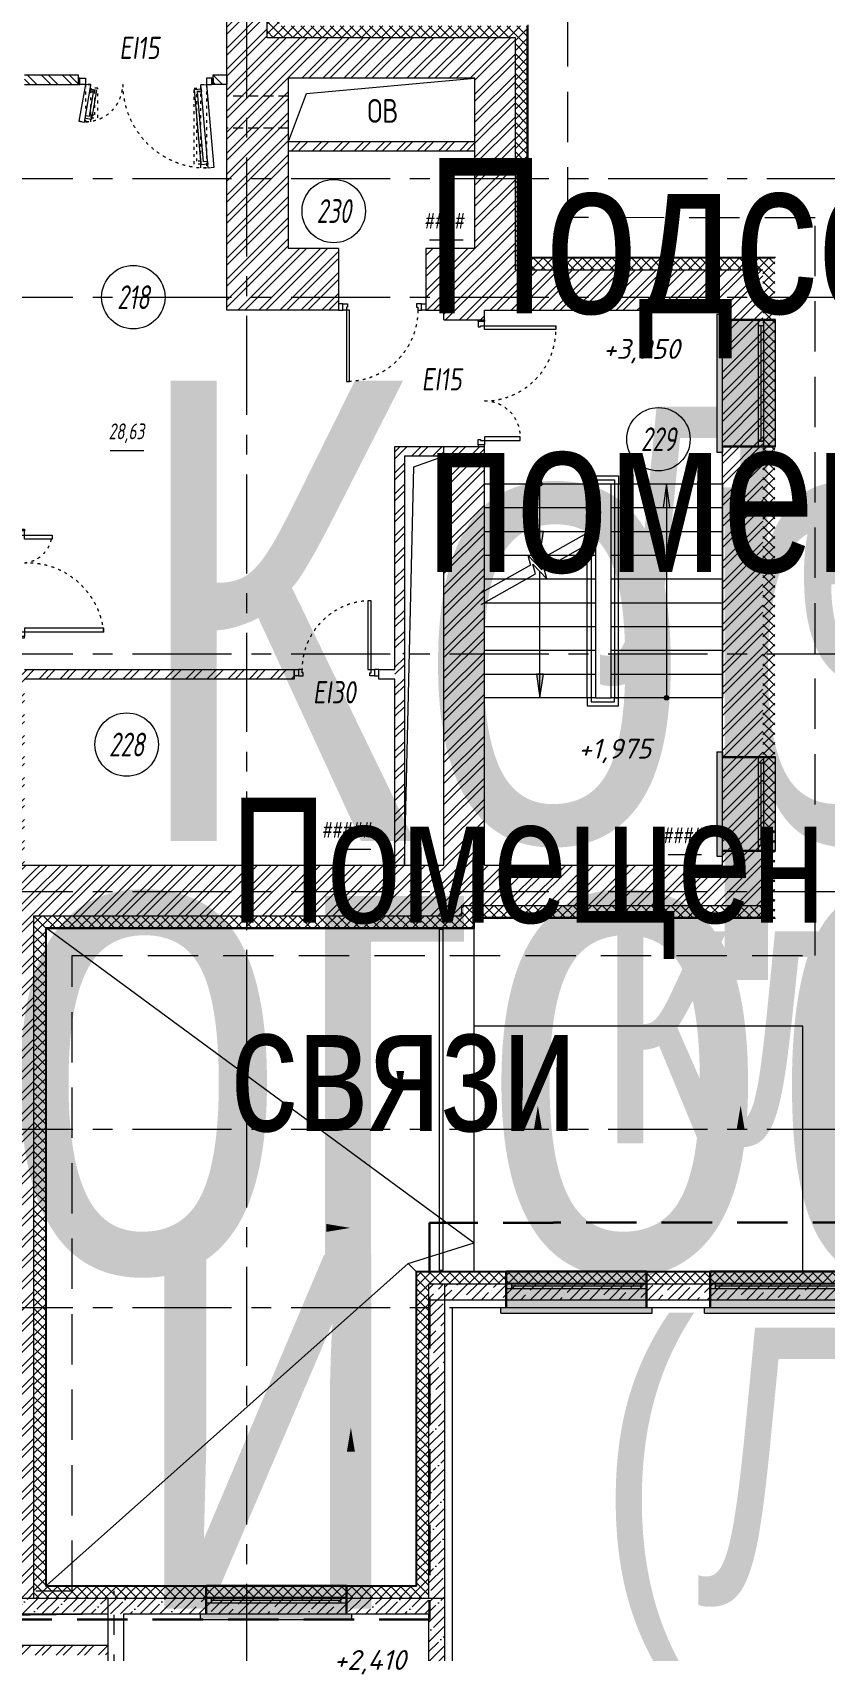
# Model space of a CAD drawing. Header units: millimetres. Extents: x 0 to 9483559, y -180456 to 305735.
# Drawn here: x 528715 to 538705, y -80745 to -60324 of the extents above; entities that cross this region are included whole.
import ezdxf
from ezdxf import colors
from ezdxf.entities.mleader import LeaderData, LeaderLine
from ezdxf.enums import TextEntityAlignment as Align
from ezdxf.math import Vec2, Vec3

# ---------------------------------------------------------------- set-up
doc = ezdxf.new("R2018")
doc.units = ezdxf.units.MM
for name, pattern in [('ACAD_ISO03W100', [30, 12, -18]), ('ADSK_Штриховая_ш2 п1', [3, 2, -1]), ('CENTER', [2, 1.25, -0.25, 0.25, -0.25]), ('DASHED', [19.05, 12.7, -6.35])]:
    doc.linetypes.add(name, pattern=pattern)
for name, color, linetype, lineweight, true_color in [('АР_Граница ПБ', 7, 'Continuous', 53, 0xf60404), ('АР_лестницы', 7, 'Continuous', 15, 0xff24ff), ('АР_ПБ_Двери', 7, 'Continuous', 15, 0xdb0000)]:
    doc.layers.add(name, color=color, linetype=linetype, lineweight=lineweight, true_color=true_color)
for name, color, linetype, lineweight in [('АР_Двери', 7, 'Continuous', 0), ('АР_Лестницы ограждение', 92, 'Continuous', 25), ('АР_Маркер экспликации', 239, 'Continuous', 13), ('АР_Навесной фасад', 250, 'Continuous', 5), ('АР_Номер помещения', 250, 'Continuous', 9), ('АР_Окна БЛОК', 250, 'Continuous', 13), ('АР_Оси', 7, 'Continuous', 25), ('АР_Отверстия', 250, 'Continuous', 15), ('АР_Отметки', 7, 'Continuous', 5), ('АР_Перегородки витражные', 152, 'Continuous', 13), ('АР_Перегородки_кирпич_Штрих', 244, 'Continuous', 5), ('АР_Сущ Несущая стена', 250, 'Continuous', 50), ('АР_тонкая линия', 250, 'Continuous', 0), ('АР_Утеплитель', 250, 'Continuous', 13), ('АР_Штриховка кирпич', 250, 'Continuous', 9), ('АР_Штриховка монолит', 29, 'Continuous', 9), ('Контунр козырька', 250, 'ADSK_Штриховая_ш2 п1', 30), ('Функциональное зонирование', 250, 'Continuous', 18)]:
    doc.layers.add(name, color=color, linetype=linetype, lineweight=lineweight)
doc.layers.add('АР_Названия помещений', color=124, linetype='Continuous', lineweight=5, plot=False)
doc.layers.add('АР_Помещения_площадь', color=19, linetype='Continuous', lineweight=9, plot=False)
doc.layers.add('АР_Перегородки кирпич', color=34, linetype='Continuous')
doc.styles.add('ICOCPEUR', font='isocpeur.ttf')
doc.styles.add('ISOCPEUR', font='', dxfattribs={"height": 250})
doc.styles.get("Standard").update_dxf_attribs({"font": 'GOST.TTF'})
doc.styles.add('Архитект', font='isocpeur.ttf', dxfattribs={"width": 0.8, "oblique": 8})
doc.styles.get('ISOCPEUR').set_extended_font_data('ISOCPEUR', italic=True)
pattern_1 = [(45, (-434831.61, 2055.67), (-132.58252, 132.58252), []), (45, (-434743.22, 2055.67), (-132.58252, 132.58252), [])]

# ---------------------------------------------------------------- blocks, each defined once
blk = doc.blocks.new('*U240')
h = blk.add_hatch(color=256)
h.dxf.hatch_style = 1
edge = h.paths.add_edge_path()
edge.add_arc((0, 0), 27.6, 359.64, 719.64)
h = blk.add_hatch(color=256)
h.dxf.hatch_style = 1
h.paths.add_polyline_path([(2400, -44), (2400, 44), (2700, 0)])
blk.add_line((2700, 0), (0, 0))
blk.add_lwpolyline([(2400, 44), (2400, -44), (2700, 0), (2400, 44)])
blk.add_circle((0, 0), 27.6)
blk = doc.blocks.new('*U239')
h = blk.add_hatch(color=256)
h.dxf.hatch_style = 1
edge = h.paths.add_edge_path()
edge.add_arc((0, 0), 27.6, 359.64, 719.64)
h = blk.add_hatch(color=256)
h.dxf.hatch_style = 1
h.paths.add_polyline_path([(600, -44), (600, 44), (900, 0)])
blk.add_line((900, 0), (0, 0))
blk.add_lwpolyline([(600, 44), (600, -44), (900, 0), (600, 44)])
blk.add_circle((0, 0), 27.6)
blk = doc.blocks.new('дверь 1600')
for points in [[(983669, -50615), (984119, -50615), (984119, -50566), (983669, -50566)], [(984119, -52016), (983219, -52016), (983219, -52016), (983219, -51966), (984119, -51966)]]:
    blk.add_lwpolyline(points, close=True)
for points in [[(984199, -50491), (984119, -50491), (984119, -50511), (984199, -50511), (984199, -50491)], [(984119, -50511), (984199, -50511), (984199, -50581), (984169, -50581), (984169, -50566), (984119, -50566), (984119, -50511)], [(984119, -52071), (984199, -52071), (984199, -52001), (984169, -52001), (984169, -52016), (984119, -52016), (984119, -52071)], [(984199, -52091), (984119, -52091), (984119, -52071), (984199, -52071), (984199, -52091)]]:
    blk.add_lwpolyline(points)
at = {"linetype": 'ACAD_ISO03W100', "ltscale": 3}
for centre, radius, start, end in [((984121, -50611), 455, 174.2504, 269.7078), ((984120, -51968), 902, 90.0605, 183.0273)]:
    blk.add_arc(centre, radius, start, end, dxfattribs=at)
blk = doc.blocks.new('*U229')
for points in [[(-55, -80), (-55, 0), (-115, 0), (-115, -40), (-100, -40), (-100, -80), (-55, -80)], [(0, 0), (0, -80), (-55, -80), (-55, 0), (0, 0)], [(-1100, 0), (-1100, -80), (-1045, -80), (-1045, 0), (-1100, 0)], [(-1045, -80), (-1045, 0), (-985, 0), (-985, -40), (-1000, -40), (-1000, -80), (-1045, -80)]]:
    blk.add_lwpolyline(points)
blk.add_lwpolyline([(-100, -80), (-100, -980), (-140, -980), (-140, -80)], close=True)
at = {"linetype": 'ACAD_ISO03W100', "ltscale": 3}
blk.add_arc((-100, -80), 900, 180, 270, dxfattribs=at)
blk = doc.blocks.new('1370')
at = {"layer": 'АР_Двери'}
for points in [[(1076826, -46356), (1076826, -46436), (1076846, -46436), (1076846, -46356), (1076826, -46356)], [(1076846, -46436), (1076846, -46356), (1076916, -46356), (1076916, -46386), (1076901, -46386), (1076901, -46436), (1076846, -46436)], [(1078177, -46436), (1078177, -46356), (1078107, -46356), (1078107, -46386), (1078122, -46386), (1078122, -46436), (1078177, -46436)], [(1078197, -46356), (1078197, -46436), (1078177, -46436), (1078177, -46356), (1078197, -46356)]]:
    blk.add_lwpolyline(points, dxfattribs=at)
for points in [[(1076901, -46436), (1076901, -47436), (1076950, -47436), (1076950, -46436)], [(1078072, -46786), (1078072, -46436), (1078122, -46436), (1078122, -46786)]]:
    blk.add_lwpolyline(points, close=True, dxfattribs=at)
at = {"layer": 'АР_Двери', "linetype": 'ACAD_ISO03W100', "ltscale": 3}
for centre, radius, start, end in [((1076805, -46474), 967, 275.6729, 2.214), ((1078162, -46396), 392, 185.9075, 264.0925)]:
    blk.add_arc(centre, radius, start, end, dxfattribs=at)
blk = doc.blocks.new('*U231')
for points in [[(0, 0), (0, -80), (55, -80), (55, 0), (0, 0)], [(55, -80), (55, 0), (115, 0), (115, -40), (100, -40), (100, -80), (55, -80)], [(1015, -80), (1015, 0), (955, 0), (955, -40), (970, -40), (970, -80), (1015, -80)], [(1070, 0), (1070, -80), (1015, -80), (1015, 0), (1070, 0)]]:
    blk.add_lwpolyline(points)
blk.add_lwpolyline([(100, -80), (100, -950), (140, -950), (140, -80)], close=True)
at = {"linetype": 'ACAD_ISO03W100', "ltscale": 3}
blk.add_arc((100, -80), 870, 270, 0, dxfattribs=at)
blk = doc.blocks.new('*U225')
at = {"true_color": 0xffffff}
h = blk.add_hatch(color=7, dxfattribs=at)
h.dxf.hatch_style = 1
h.paths.add_polyline_path([(-1840, -310), (70, -310), (70, -240), (0, -240), (0, 220), (-1770, 220), (-1770, -240), (-1840, -240)])
at = {"lineweight": 30}
for p, q in [((-1770, -240), (-1770, 220)), ((0, -240), (0, 220))]:
    blk.add_line(p, q, dxfattribs=at)
for p, q in [((0, 220), (-1770, 220)), ((-1770, 70), (0, 70)), ((-1770, 0), (0, 0)), ((-1700, 0), (-1700, 70)), ((-1700, 35), (-70, 35)), ((-70, 0), (-70, 70)), ((-1840, -310), (-1840, -240)), ((-1840, -240), (-1770, -240)), ((-1840, -310), (70, -310)), ((0, -240), (70, -240)), ((70, -310), (70, -240))]:
    blk.add_line(p, q)
blk = doc.blocks.new('*U226')
at = {"true_color": 0xffffff}
h = blk.add_hatch(color=7, dxfattribs=at)
h.dxf.hatch_style = 1
h.paths.add_polyline_path([(-1840, -210), (70, -210), (70, -140), (0, -140), (0, 220), (-1770, 220), (-1770, -140), (-1840, -140)])
at = {"lineweight": 30}
for p, q in [((-1770, -140), (-1770, 220)), ((0, -140), (0, 220))]:
    blk.add_line(p, q, dxfattribs=at)
for p, q in [((0, 220), (-1770, 220)), ((-1770, 70), (0, 70)), ((-1770, 0), (0, 0)), ((-1700, 0), (-1700, 70)), ((-1700, 35), (-70, 35)), ((-70, 0), (-70, 70)), ((-1840, -210), (-1840, -140)), ((-1840, -140), (-1770, -140)), ((0, -140), (70, -140)), ((70, -210), (70, -140)), ((-1840, -210), (70, -210))]:
    blk.add_line(p, q)
blk = doc.blocks.new('*U227')
at = {"true_color": 0xffffff}
h = blk.add_hatch(color=7, dxfattribs=at)
h.dxf.hatch_style = 1
h.paths.add_polyline_path([(-1250, -520), (70, -520), (70, -450), (0, -450), (0, 220), (-1180, 220), (-1180, -450), (-1250, -450)])
at = {"lineweight": 30}
for p, q in [((-1180, -450), (-1180, 220)), ((0, -450), (0, 220))]:
    blk.add_line(p, q, dxfattribs=at)
for p, q in [((0, 220), (-1180, 220)), ((-1180, 70), (0, 70)), ((-1180, 0), (0, 0)), ((-1110, 0), (-1110, 70)), ((-1110, 35), (-70, 35)), ((-70, 0), (-70, 70)), ((-1250, -520), (-1250, -450)), ((-1250, -450), (-1180, -450)), ((-1250, -520), (70, -520)), ((0, -450), (70, -450)), ((70, -520), (70, -450))]:
    blk.add_line(p, q)
blk = doc.blocks.new('*U228')
at = {"true_color": 0xffffff}
h = blk.add_hatch(color=7, dxfattribs=at)
h.dxf.hatch_style = 1
h.paths.add_polyline_path([(-1670, -520), (70, -520), (70, -450), (0, -450), (0, 220), (-1600, 220), (-1600, -450), (-1670, -450)])
at = {"lineweight": 30}
for p, q in [((-1600, -450), (-1600, 220)), ((0, -450), (0, 220))]:
    blk.add_line(p, q, dxfattribs=at)
for p, q in [((0, 220), (-1600, 220)), ((-1600, 70), (0, 70)), ((-1600, 0), (0, 0)), ((-1530, 0), (-1530, 70)), ((-1530, 35), (-70, 35)), ((-70, 0), (-70, 70)), ((-1670, -520), (-1670, -450)), ((-1670, -450), (-1600, -450)), ((-1670, -520), (70, -520)), ((0, -450), (70, -450)), ((70, -520), (70, -450))]:
    blk.add_line(p, q)
blk = doc.blocks.new('_DotSmall')
at = {"color": 0, "linetype": 'ByBlock', "const_width": 0.5}
blk.add_lwpolyline([(-0.0625, 0, 1), (0.0625, 0, 1)], format="xyb", close=True, dxfattribs=at)
blk = doc.blocks.new('*U221')
at = {"color": 7, "style": 'ISOCPEUR', "width": 0.7, "flags": 1}
blk.add_attdef('КАТЕГОРИЯ', (-499, -2092), '', height=250, dxfattribs=at)
at = {"layer": 'АР_Номер помещения', "color": 7, "style": 'ISOCPEUR', "width": 0.7}
blk.add_attdef('НОМЕР_ПОМЕЩЕНИЯ', text='', height=300, dxfattribs=at).set_placement((-11526, 10720), align=Align.MIDDLE_CENTER)
at = {"layer": 'АР_Помещения_площадь', "color": 7, "style": 'ISOCPEUR', "width": 0.7}
blk.add_attdef('ПЛОЩАДЬ_ПОМЕЩЕНИЯ', text='', height=200, dxfattribs=at).set_placement((-6958, 1083), align=Align.MIDDLE_RIGHT)
at = {"layer": 'АР_Помещения_площадь', "color": 7, "lineweight": 30, "width": 0.7, "flags": 104}
blk.add_attdef('ИМЯ_ПОМЕЩЕНИЯ', text='', height=100, dxfattribs=at).set_placement((158, 1217), align=Align.MIDDLE_CENTER)
blk = doc.blocks.new('*U235')
at = {"layer": 'АР_Номер помещения', "color": 7}
blk.add_circle((-15635, 5678), 400, dxfattribs=at)
at = {"layer": 'АР_Помещения_площадь', "color": 7}
blk.add_line((-15090, 433), (-15512, 433), dxfattribs=at)
at = {"color": 7, "style": 'ISOCPEUR', "width": 0.7, "flags": 1}
blk.add_attdef('КАТЕГОРИЯ', (-499, -2092), '', height=250, dxfattribs=at)
at = {"layer": 'АР_Номер помещения', "color": 7, "style": 'ISOCPEUR', "width": 0.7}
blk.add_attdef('НОМЕР_ПОМЕЩЕНИЯ', text='', height=300, dxfattribs=at).set_placement((-15635, 5678), align=Align.MIDDLE_CENTER)
at = {"layer": 'АР_Помещения_площадь', "color": 7, "lineweight": 30, "width": 0.7, "flags": 104}
blk.add_attdef('ИМЯ_ПОМЕЩЕНИЯ', text='', height=100, dxfattribs=at).set_placement((158, 1217), align=Align.MIDDLE_CENTER)
at = {"layer": 'АР_Помещения_площадь', "color": 7, "style": 'ISOCPEUR', "width": 0.7}
blk.add_attdef('ПЛОЩАДЬ_ПОМЕЩЕНИЯ', text='', height=200, dxfattribs=at).set_placement((-15085, 679), align=Align.MIDDLE_RIGHT)
blk = doc.blocks.new('*U232')
at = {"layer": 'АР_Номер помещения', "color": 7}
blk.add_circle((-16725, 1825), 400, dxfattribs=at)
at = {"layer": 'АР_Помещения_площадь', "color": 7}
blk.add_line((-13647, 502), (-14069, 502), dxfattribs=at)
at = {"color": 7, "style": 'ISOCPEUR', "width": 0.7, "flags": 1}
blk.add_attdef('КАТЕГОРИЯ', (-499, -2092), '', height=250, dxfattribs=at)
at = {"layer": 'АР_Номер помещения', "color": 7, "style": 'ISOCPEUR', "width": 0.7}
blk.add_attdef('НОМЕР_ПОМЕЩЕНИЯ', text='', height=300, dxfattribs=at).set_placement((-16725, 1825), align=Align.MIDDLE_CENTER)
at = {"layer": 'АР_Помещения_площадь', "color": 7, "lineweight": 30, "width": 0.7, "flags": 104}
blk.add_attdef('ИМЯ_ПОМЕЩЕНИЯ', text='', height=100, dxfattribs=at).set_placement((158, 1217), align=Align.MIDDLE_CENTER)
at = {"layer": 'АР_Помещения_площадь', "color": 7, "style": 'ISOCPEUR', "width": 0.7}
blk.add_attdef('ПЛОЩАДЬ_ПОМЕЩЕНИЯ', text='', height=200, dxfattribs=at).set_placement((-13642, 749), align=Align.MIDDLE_RIGHT)
blk = doc.blocks.new('*U234')
at = {"layer": 'АР_Номер помещения', "color": 7}
blk.add_circle((-21934, 1991), 400, dxfattribs=at)
at = {"layer": 'АР_Помещения_площадь', "color": 7}
blk.add_line((-20303, 1622), (-20725, 1622), dxfattribs=at)
at = {"color": 7, "style": 'ISOCPEUR', "width": 0.7, "flags": 1}
blk.add_attdef('КАТЕГОРИЯ', (-499, -2092), '', height=250, dxfattribs=at)
at = {"layer": 'АР_Номер помещения', "color": 7, "style": 'ISOCPEUR', "width": 0.7}
blk.add_attdef('НОМЕР_ПОМЕЩЕНИЯ', text='', height=300, dxfattribs=at).set_placement((-21934, 1991), align=Align.MIDDLE_CENTER)
at = {"layer": 'АР_Помещения_площадь', "color": 7, "style": 'ISOCPEUR', "width": 0.7}
blk.add_attdef('ПЛОЩАДЬ_ПОМЕЩЕНИЯ', text='', height=200, dxfattribs=at).set_placement((-20298, 1868), align=Align.MIDDLE_RIGHT)
at = {"layer": 'АР_Помещения_площадь', "color": 7, "lineweight": 30, "width": 0.7, "flags": 104}
blk.add_attdef('ИМЯ_ПОМЕЩЕНИЯ', text='', height=100, dxfattribs=at).set_placement((158, 1217), align=Align.MIDDLE_CENTER)
blk = doc.blocks.new('1700-3')
for points in [[(-476, 1526), (-12, 1444), (0, 1513), (-464, 1595)], [(0, -13), (-1051, -105), (-1057, -35), (-6, 57)]]:
    blk.add_lwpolyline(points, close=True)
at = {"linetype": 'ACAD_ISO03W100', "ltscale": 3}
for points in [[(-471, 1443), (0, 1443), (0, 1513), (-471, 1513)], [(0, -13), (-1055, -13), (-1055, 57), (0, 57)]]:
    blk.add_lwpolyline(points, close=True, dxfattribs=at)
for points in [[(-392, 1511), (-427, 1517), (-441, 1434), (-76, 1369), (-61, 1453), (-96, 1459)], [(-392, 1511), (-401, 1462), (-104, 1410), (-96, 1459)], [(80, 1600), (0, 1600), (0, 1583), (80, 1583), (80, 1600)], [(0, 1583), (80, 1583), (80, 1513), (50, 1513), (50, 1513), (0, 1513), (0, 1583)], [(-972, -28), (-1007, -31), (-1014, 54), (-63, 137), (-56, 52), (-91, 49)], [(-972, -28), (-976, 22), (-95, 99), (-91, 49)], [(0, -83), (80, -83), (80, -13), (50, -13), (50, -13), (0, -13), (0, -83)], [(80, -100), (0, -100), (0, -83), (80, -83), (80, -100)]]:
    blk.add_lwpolyline(points)
for points in [[(-386, 1443), (-421, 1443), (-421, 1358), (-50, 1358), (-50, 1443), (-85, 1443)], [(-386, 1443), (-386, 1393), (-85, 1393), (-85, 1443)], [(-970, 57), (-1005, 57), (-1005, 142), (-50, 142), (-50, 57), (-85, 57)], [(-970, 57), (-970, 107), (-85, 107), (-85, 57)]]:
    blk.add_lwpolyline(points, dxfattribs=at)
for centre, radius, start, end in [((0, 1513), 471, 170, 270), ((0, -13), 1055, 90, 181.2023)]:
    blk.add_arc(centre, radius, start, end, dxfattribs=at)
blk = doc.blocks.new('*U233')
at = {"layer": 'АР_Номер помещения', "color": 7}
blk.add_circle((172, -2136), 400, dxfattribs=at)
at = {"layer": 'АР_Помещения_площадь', "color": 7}
blk.add_line((304, -4075), (-118, -4075), dxfattribs=at)
at = {"color": 7, "style": 'ISOCPEUR', "width": 0.7, "flags": 1}
blk.add_attdef('КАТЕГОРИЯ', (-499, -2092), '', height=250, dxfattribs=at)
at = {"layer": 'АР_Номер помещения', "color": 7, "style": 'ISOCPEUR', "width": 0.7}
blk.add_attdef('НОМЕР_ПОМЕЩЕНИЯ', text='', height=300, dxfattribs=at).set_placement((172, -2136), align=Align.MIDDLE_CENTER)
at = {"layer": 'АР_Помещения_площадь', "color": 7, "lineweight": 30, "width": 0.7, "flags": 104}
blk.add_attdef('ИМЯ_ПОМЕЩЕНИЯ', text='', height=100, dxfattribs=at).set_placement((158, 1217), align=Align.MIDDLE_CENTER)
at = {"layer": 'АР_Помещения_площадь', "color": 7, "style": 'ISOCPEUR', "width": 0.7}
blk.add_attdef('ПЛОЩАДЬ_ПОМЕЩЕНИЯ', text='', height=200, dxfattribs=at).set_placement((309, -3829), align=Align.MIDDLE_RIGHT)
blk = doc.blocks.new('*U237')
at = {"layer": 'АР_Граница ПБ', "color": 18, "linetype": 'DASHED', "lineweight": 30, "ltscale": 50, "true_color": 0x000000}
blk.add_lwpolyline([(46579, -32636), (46579, -14766), (36079, -14766), (36079, -10801), (1694, -10801), (1694, -10805), (133, -10805), (133, -15811), (-9657, -15811), (-9657, -16538), (-10656, -16538), (-10656, -32636)], dxfattribs=at)
blk = doc.blocks.new('АР')
at = {"layer": 'АР_лестницы', "lineweight": 9}
h = blk.add_hatch(color=256, dxfattribs=at)
h.dxf.hatch_style = 1
h.paths.add_polyline_path([(535071.1, -68421.4), (535159.6, -68421.4), (535115.3, -68721.4)])
at = {"layer": 'АР_Перегородки_кирпич_Штрих', "lineweight": 9, "ltscale": 100}
h = blk.add_hatch(dxfattribs=at)
h.set_pattern_fill('ANSI32', color=256, scale=500, angle=90)
h.set_pattern_definition([(135, (471313.67, -1012301.12), (-132.58252, -132.58252), []), (135, (471313.67, -1012212.73), (-132.58252, -132.58252), [])])
h.paths.add_polyline_path([(528615, -60860.6), (528615, -60980.6), (529296.5, -60980.6), (529296.5, -60860.6)])
h = blk.add_hatch(dxfattribs=at)
h.set_pattern_fill('ANSI32', color=256, scale=500, angle=90)
h.set_pattern_definition([(135, (473165.66, -1012341.78), (-132.58252, -132.58252), []), (135, (473165.66, -1012253.4), (-132.58252, -132.58252), [])])
h.paths.add_polyline_path([(530996.5, -60860.6), (530996.5, -60980.6), (531164.9, -60980.6), (531164.9, -60860.5), (531097.6, -60860.6), (531097.6, -60860.7)])
h = blk.add_hatch(dxfattribs=at)
h.set_pattern_fill('ANSI32', color=256, scale=500)
h.set_pattern_definition([(45, (728648.9, -162667.12), (-132.58252, 132.58252), []), (45, (728737.3, -162667.12), (-132.58252, 132.58252), [])])
h.paths.add_polyline_path([(534294.9, -61823), (534294.9, -61703), (533331.7, -61703), (533334.7, -61706.8), (533214.7, -61706.8), (533211.7, -61703), (531944.9, -61703), (531944.9, -61823)])
at = {"layer": 'АР_Перегородки_кирпич_Штрих', "lineweight": 9, "ltscale": 100, "transparency": 33554687}
h = blk.add_hatch(dxfattribs=at)
h.set_pattern_fill('ANSI32', color=256, scale=500)
h.set_pattern_definition([(45, (-555371.32, -28913.23), (-132.58252, 132.58252), []), (45, (-555282.93, -28913.23), (-132.58252, 132.58252), [])])
h.paths.add_polyline_path([(533905, -65551.4), (533285.5, -65551.4), (533285.5, -68166.4), (533405.5, -68166.4), (533405.5, -65671.4), (533905, -65671.4)])
h = blk.add_hatch(dxfattribs=at)
h.set_pattern_fill('ANSI32', color=256, scale=500)
h.set_pattern_definition([(45, (593710.75, -162767.12), (-132.58252, 132.58252), []), (45, (593799.14, -162767.12), (-132.58252, 132.58252), [])])
h.paths.add_polyline_path([(533405.5, -68166.4), (533285.5, -68166.4), (533285.5, -69644.6), (533285.5, -69764.6), (533285.5, -70831.4), (533405.5, -70831.4)])
h = blk.add_hatch(dxfattribs=at)
h.set_pattern_fill('ANSI32', color=256, scale=500)
h.set_pattern_definition([(45, (-560361.36, -33873.23), (-132.58252, 132.58252), []), (45, (-560272.97, -33873.23), (-132.58252, 132.58252), [])])
h.paths.add_polyline_path([(528615, -68486.4), (532015.4, -68486.3), (532015.4, -68366.3), (528495, -68366.4), (528495, -69790.8), (527890.1, -69790.8), (527890.1, -70951.4), (528094.9, -70951.4), (528094.9, -70831.4), (528010.1, -70831.4), (528010.1, -69910.8), (528495, -69910.8), (528495, -70831.4), (528615, -70831.4)])
at = {"layer": 'АР_Перегородки_кирпич_Штрих', "lineweight": 9, "ltscale": 100}
h = blk.add_hatch(dxfattribs=at)
h.set_pattern_fill('ANSI32', color=256, scale=500)
h.set_pattern_definition([(45, (-438844.37, -7623.42), (-132.58252, 132.58252), []), (45, (-438755.98, -7623.42), (-132.58252, 132.58252), [])])
h.paths.add_polyline_path([(529670.4, -80681.1), (523295, -80681.1), (523295, -80801.1), (529670, -80800.2), (529669.7, -80801.1)])
at = {"layer": 'АР_Утеплитель', "lineweight": 9, "ltscale": 100}
h = blk.add_hatch(dxfattribs=at)
h.set_pattern_fill('ANSI37', color=256, scale=700)
h.set_pattern_definition([(45, (-428251.58, -58407.91), (-61.871843, 61.871843), []), (135, (-428251.58, -58407.91), (-61.871843, -61.871843), [])])
h.paths.add_polyline_path([(540613.6, -76116.4), (540613.6, -75966.4), (533560.1, -75966.4), (533560.1, -79931.4), (528884.9, -79931.4), (528884.9, -71621.4), (534274.9, -71621.4), (534274.9, -71491.4), (538075, -71491.4), (538075, -63171.4), (534954.9, -63171.4), (534954.9, -60241.4), (531824.9, -60241.4), (531824.9, -57041.2), (531974.9, -57041.2), (531974.9, -56891.2), (531674.9, -56891.2), (531674.9, -60391.4), (534804.9, -60391.4), (534804.9, -63321.4), (537925, -63321.4), (537925, -71341.4), (534124.9, -71341.4), (534124.9, -71471.4), (528734.9, -71471.4), (528734.9, -80081.4), (533710.1, -80081.4), (533710.1, -76116.4)])
at = {"layer": 'АР_Штриховка кирпич', "lineweight": 9, "ltscale": 100}
h = blk.add_hatch(dxfattribs=at)
h.set_pattern_fill('ANSI32', color=256, scale=500)
h.set_pattern_definition(pattern_1)
h.paths.add_polyline_path([(534804.9, -60391.4), (531675.3, -60391.4), (531674.9, -56891.2), (531974.9, -56891.2), (531974.9, -56397.7), (531164.9, -56397.7), (531164.9, -63831.6), (532575.1, -63831.4), (532575, -63051.5), (531944.9, -63051.6), (531944.9, -60901.4), (534294.9, -60901.4)])
h.paths.add_polyline_path([(534804.9, -60391.4), (534294.9, -60901.4), (534294.9, -63051.4), (533675, -63051.4), (533675, -63831.4), (533905.1, -63831.4), (533905.1, -63951.4), (534415, -63951.4), (534415, -63831.4), (537415, -63831.4), (537415, -63831.4), (537925, -63831.4), (537925, -63321.3), (534804.9, -63321.4)])
h = blk.add_hatch(dxfattribs=at)
h.set_pattern_fill('ANSI32', color=256, scale=500)
h.set_pattern_definition(pattern_1)
h.paths.add_polyline_path([(534124.9, -71341.4), (537925, -71341.4), (537925, -63831.4), (537415, -63831.4), (537415, -70831.4), (534415.1, -70831.4), (534414.9, -65551.4), (533905, -65551.4), (533905, -70831.4), (528734.9, -70831.4), (528734.9, -71471.4), (534124.9, -71471.4)])
h = blk.add_hatch(dxfattribs=at)
h.set_pattern_fill('ANSI32', color=256, scale=500)
h.set_pattern_definition(pattern_1)
h.paths.add_polyline_path([(528734.9, -70831.4), (528094.9, -70831.4), (528095, -80081.4), (528735, -80081.5), (528734.9, -71472.2), (528734.9, -71470.6)])
at = {"layer": 'АР_Штриховка монолит', "lineweight": 9, "ltscale": 100}
h = blk.add_hatch(dxfattribs=at)
h.set_pattern_fill('ANSI35', color=256, scale=700)
h.set_pattern_definition([(45, (-424127.76, 2457.04), (-123.743687, 123.743687), []), (45, (-424004.02, 2457.04), (-123.743687, 123.743687), [218.75, -43.75, 0, -43.75])])
h.paths.add_polyline_path([(533710, -82026), (533910, -82026), (533910, -76116.4), (533710, -76116.4)])
h = blk.add_hatch(dxfattribs=at)
h.set_pattern_fill('ANSI35', color=256, scale=700)
h.set_pattern_definition([(45, (-423927.76, 8166.61), (-123.743687, 123.743687), []), (45, (-423804.01, 8166.61), (-123.743687, 123.743687), [218.75, -43.75, 0, -43.75])])
h.paths.add_polyline_path([(533920.3, -76316.4), (540613.6, -76316.4), (540613.6, -76116.4), (533920.3, -76116.4)])
h = blk.add_hatch(dxfattribs=at)
h.set_pattern_fill('ANSI35', color=256, scale=700)
h.set_pattern_definition([(45, (-434542.76, 4201.61), (-123.743687, 123.743687), []), (45, (-434419.01, 4201.61), (-123.743687, 123.743687), [218.75, -43.75, 0, -43.75])])
h.paths.add_polyline_path([(523095.1, -80281.4), (533710.1, -80281.4), (533710, -80081.4), (523095.1, -80081.4)])
at = {"linetype": 'Continuous', "lineweight": 9}
for points in [[(533353.6, -73100.1, 0, 0, 0), (533353.6, -73729.1, 0, 100, 0), (533353.6, -73429.1, 100, 100, 0)], [(535089.2, -74495.4, 0, 0, 0), (535089.2, -73866.4, 0, 100, 0), (535089.2, -74166.4, 100, 100, 0)], [(537646, -74495.4, 0, 0, 0), (537646, -73866.4, 0, 100, 0), (537646, -74166.4, 100, 100, 0)], [(532093.5, -75410.9, 0, 0, 0), (532722.5, -75410.9, 0, 100, 0), (532422.5, -75410.9, 100, 100, 0)], [(532731.3, -78561.4, 0, 0, 0), (532731.3, -77932.4, 0, 100, 0), (532731.3, -78232.4, 100, 100, 0)]]:
    blk.add_lwpolyline(points, format="xyseb", dxfattribs=at)
at = {"layer": 'АР_Граница ПБ', "linetype": 'DASHED', "lineweight": 9, "ltscale": 50}
blk.add_lwpolyline([(523044.3, -80995.4), (523044.3, -79990.3), (529216.8, -79990.3), (529216.8, -71971.8), (538585, -71971.8), (538585, -62665.5), (535464.9, -62662), (535464.9, -59731.4), (532334.9, -59731.4), (532334.9, -57513.5, 0.1767541), (539305.5, -54141.7, 0.1748444)], format="xyb", dxfattribs=at)
at = {"layer": 'АР_лестницы', "lineweight": 9, "ltscale": 100}
for p, q in [((535815.7, -66021.4), (536014.3, -66021.4)), ((534415, -66321.4), (535815.7, -66321.4)), ((536014.3, -66321.4), (537415.3, -66321.4)), ((534415, -66621.4), (535815.7, -66621.4)), ((536014.3, -66621.4), (537415.1, -66621.4)), ((534415, -66921.4), (535815.7, -66921.4)), ((536014.3, -66921.4), (537415.1, -66921.4)), ((534415, -67221.4), (535815.7, -67221.4)), ((536014.5, -67221.4), (537415.1, -67221.4)), ((534415, -67521.4), (535815.7, -67521.4)), ((536014.5, -67521.4), (537415.1, -67521.4)), ((534415, -67821.4), (535815.7, -67821.4)), ((536014.5, -67821.4), (537415.1, -67821.4)), ((534415, -68121.4), (535815.7, -68121.4)), ((536014.5, -68121.4), (537415.1, -68121.4)), ((534415, -68421.4), (535815.7, -68421.4)), ((536014.5, -68421.4), (537415.1, -68421.4)), ((535815.7, -68721.4), (536014.3, -68721.4))]:
    blk.add_line(p, q, dxfattribs=at)
at = {"layer": 'АР_лестницы', "lineweight": 9}
blk.add_line((535115.3, -68721.4), (535115.3, -67129.1), dxfattribs=at)
at = {"layer": 'АР_лестницы', "lineweight": 9, "ltscale": 100}
for points in [[(534415, -68721.4), (534415, -66021.4), (535815.7, -66021.4), (535815.7, -68721.4)], [(536014.3, -68721.4), (536014.3, -66021.4), (537415, -66021.4), (537415, -68721.4)]]:
    blk.add_lwpolyline(points, close=True, dxfattribs=at)
at = {"layer": 'АР_лестницы', "lineweight": 9, "ltscale": 25}
for points in [[(535864.8, -66553.9), (535104.2, -66984.4), (535138.6, -67108.6), (534961.1, -66921.8), (534995.5, -67046), (534352, -67410.1)], [(534376, -67543.5), (535058.5, -67157.3), (535024.1, -67033.1), (535201.6, -67219.9), (535167.2, -67095.7), (535863.2, -66701.8)]]:
    blk.add_lwpolyline(points, dxfattribs=at)
at = {"layer": 'АР_лестницы', "lineweight": 9}
blk.add_lwpolyline([(535159.6, -68421.4), (535071.1, -68421.4), (535115.3, -68721.4), (535159.6, -68421.4)], dxfattribs=at)
at = {"layer": 'АР_Лестницы ограждение', "lineweight": 9, "ltscale": 100}
for points in [[(535711, -66021.4), (535711, -65921.1), (536106.9, -65921.1), (536106.9, -66021.4)], [(535761, -68721.4), (535711, -68721.4), (535711, -66021.4)], [(535761, -66021.4), (535761, -65971.1), (536056.9, -65971.1), (536056.9, -66021.4)], [(535761, -66021.4), (535761, -68721.4)], [(536056.9, -68721.4), (536106.9, -68721.4), (536106.9, -66021.4)], [(536056.9, -66021.4), (536056.9, -68721.4)], [(535711, -68721.4), (535711, -68821.7), (536106.9, -68821.7), (536106.9, -68717)], [(535761, -68721.4), (535761, -68771.7), (536056.9, -68771.7), (536056.9, -68717)]]:
    blk.add_lwpolyline(points, dxfattribs=at)
at = {"layer": 'АР_Навесной фасад', "lineweight": 9, "ltscale": 100}
for p, q in [((534964.9, -63161.4), (534964.9, -60231.4)), ((534954.9, -63171.4), (534954.9, -60241.4)), ((534954.9, -63171.4), (538075, -63171.4)), ((534964.9, -63161.4), (538085, -63161.4)), ((528884.9, -71621.4), (534274.9, -71621.4)), ((528884.9, -79931.4), (528884.9, -71621.4)), ((528894.9, -71631.4), (534284.9, -71631.4)), ((528894.9, -79921.4), (528894.9, -71631.4)), ((534274.9, -71491.4), (538075, -71491.4)), ((534284.9, -71501.4), (538085, -71501.4)), ((533550.1, -75956.4), (540613.6, -75956.4)), ((533550.1, -75956.4), (533550.1, -79921.4)), ((533560.1, -75966.4), (540613.6, -75966.4)), ((533560.1, -75966.4), (533560.1, -79931.4)), ((528884.9, -79931.4), (533560.1, -79931.4)), ((528894.9, -79921.4), (533550.1, -79921.4))]:
    blk.add_line(p, q, dxfattribs=at)
for points in [[(534274.9, -71491.4), (534274.9, -71621.4)], [(534284.9, -71501.4), (534284.9, -71631.4)]]:
    blk.add_lwpolyline(points, dxfattribs=at)
at = {"layer": 'АР_Оси', "linetype": 'CENTER', "lineweight": 9, "ltscale": 1000}
for p, q in [((531415, -51902.8), (531415, -82044.6)), ((505976.5, -62166.4), (540613.6, -62166.4)), ((505976.5, -63666.4), (540613.6, -63666.4)), ((505976.5, -68166.4), (540613.6, -68166.4)), ((505976.5, -71166.4), (540613.6, -71166.4)), ((505976.5, -74166.4), (540613.6, -74166.4)), ((505976.5, -76416.4), (540613.6, -76416.4)), ((529745.1, -82044.6), (529745.1, -79990.2))]:
    blk.add_line(p, q, dxfattribs=at)
at = {"layer": 'АР_Перегородки кирпич', "lineweight": 9, "ltscale": 100}
for p, q in [((528615, -60980.6), (529296.5, -60980.6)), ((529296.5, -60980.6), (529296.5, -60860.6)), ((533285.5, -70831.4), (533285.5, -68486.4))]:
    blk.add_line(p, q, dxfattribs=at)
for points in [[(528615, -60860.6), (529296.5, -60860.6)], [(530996.5, -60860.6), (531164.9, -60860.6)], [(531944.9, -61703), (534294.9, -61703)], [(534294.9, -61823), (531944.9, -61823)], [(533285.5, -68366.3), (533285.5, -65551.4), (533905, -65551.4)], [(533905, -65671.4), (533405.5, -65671.4), (533405.5, -70831.4)], [(528615, -68366.4), (532015.4, -68366.3)], [(532015.4, -68366.3), (532015.4, -68486.3)], [(533085.4, -68486.3), (533085.4, -68366.3)], [(533085.4, -68366.3), (533285.5, -68366.3)], [(532015.4, -68486.3), (528615, -68486.4)], [(533285.5, -68486.4), (533085.4, -68486.3)], [(529670, -80681.1), (523295, -80681.1)]]:
    blk.add_lwpolyline(points, dxfattribs=at)
at = {"layer": 'АР_Перегородки кирпич', "linetype": 'Continuous', "lineweight": 9, "ltscale": 100}
for points in [[(531164.9, -60860.6), (531164.9, -60980.6), (530996.5, -60980.6)], [(530996.5, -60980.6), (530996.5, -60860.6)]]:
    blk.add_lwpolyline(points, dxfattribs=at)
at = {"layer": 'АР_Сущ Несущая стена', "lineweight": 9, "ltscale": 100}
for p, q in [((531164.9, -63831.4), (531164.9, -56397.7)), ((531674.9, -60391.4), (531674.9, -56891.2)), ((534804.9, -60391.4), (531674.9, -60391.4)), ((534804.9, -63321.4), (534804.9, -60391.4)), ((531944.9, -63051.4), (531944.9, -60901.4)), ((534294.9, -60901.4), (531944.9, -60901.4)), ((534294.9, -63051.4), (534294.9, -60901.4)), ((532575, -63051.4), (531944.9, -63051.4)), ((532575, -63051.4), (532575, -63831.4)), ((533675, -63051.4), (533675, -63831.4)), ((534294.9, -63051.4), (533675, -63051.4)), ((534804.9, -63321.4), (537925, -63321.4)), ((532575, -63831.4), (531164.9, -63831.4)), ((533675, -63831.4), (533905.1, -63831.4)), ((534415, -63831.4), (537415, -63831.4)), ((537415, -70831.4), (537415, -63831.4)), ((533905.1, -63951.4), (534415.1, -63951.4)), ((533905, -65551.4), (534415, -65551.4)), ((533905, -70831.4), (533905, -65551.4)), ((534415, -70831.4), (534415, -65551.4)), ((528094.9, -70831.4), (533905, -70831.4)), ((534415, -70831.4), (537415, -70831.4)), ((528734.9, -71471.4), (534124.9, -71471.4)), ((528734.9, -80081.4), (528734.9, -71471.4)), ((534124.9, -71341.4), (537925, -71341.4)), ((533710.1, -76116.4), (540613.6, -76116.4)), ((533710.1, -76116.4), (533710.1, -80081.4)), ((533910.1, -76116.4), (533910.1, -80081.4)), ((533710.1, -76316.4), (540613.6, -76316.4)), ((534010.1, -76416.4), (540613.6, -76416.4)), ((534010.1, -76416.4), (534010.1, -82044.6)), ((516734.9, -80081.4), (533710.1, -80081.4)), ((523295.1, -80281.4), (529670.1, -80281.4)), ((529670.1, -82044.6), (529670.1, -80281.4)), ((529870.1, -82044.6), (529870.1, -80281.4)), ((529870.1, -80281.4), (533710.1, -80281.4))]:
    blk.add_line(p, q, dxfattribs=at)
for points in [[(533905.1, -63951.4), (533905.1, -63831.4)], [(534415, -63951.4), (534415, -63831.4)], [(534124.9, -71341.4), (534124.9, -71471.4)], [(534284.9, -75956.4), (534284.9, -71631.4)], [(529670.1, -82044.6), (529670.1, -80081.4), (533910, -80081.5), (533910, -82026)], [(529870.1, -82044.6), (529870.1, -80281.4), (533710, -80281.5), (533710, -82026)]]:
    blk.add_lwpolyline(points, dxfattribs=at)
blk.add_lwpolyline([(533895.6, -71646.4), (533845.8, -71646.4), (533845.8, -75942.8), (533895.6, -75942.8)], close=True, dxfattribs=at)
at = {"layer": 'АР_тонкая линия', "lineweight": 9, "ltscale": 100}
for points in [[(531944.9, -61703), (532171.5, -61095.4), (534294.9, -60901.4)], [(533405.5, -70831.4), (533524.2, -65805.8), (533905, -65671.4)], [(523295, -80681.1), (523437.2, -80359.1), (529670, -80281.4)]]:
    blk.add_lwpolyline(points, dxfattribs=at)
at = {"layer": 'Контунр козырька', "linetype": 'ByBlock', "lineweight": 9, "ltscale": 25}
for p, q in [((528884.9, -71621.4), (534284.9, -75597.6)), ((533454.5, -75858.3), (534284.9, -75597.6)), ((533454.5, -75858.3), (528894.9, -79921.4)), ((533550.1, -75956.4), (533454.5, -75858.3))]:
    blk.add_line(p, q, dxfattribs=at)
blk.add_lwpolyline([(538431.7, -75956.4), (538431.7, -75956.4), (538431.6, -72866.3), (534284.9, -72866.1)], dxfattribs=at)
at = {"layer": 'Функциональное зонирование', "linetype": 'DASHED', "lineweight": 9, "ltscale": 10}
for p, q in [((531944.9, -61131.5), (531164.9, -61131.5)), ((531944.9, -61531.5), (531164.9, -61531.5))]:
    blk.add_line(p, q, dxfattribs=at)
at = {"layer": 'Defpoints', "lineweight": 9, "ltscale": 100}
blk.add_blockref('*U237', (533590.8, -64541.4), dxfattribs=at)
at = {"layer": 'АР_Двери', "lineweight": 9, "xscale": -1}
blk.add_blockref('*U229', (532575, -63751.4), dxfattribs=at)
at = {"layer": 'АР_Двери', "lineweight": 9, "rotation": 180}
for name, p in [('дверь 1600', (1518533.9, -116042)), ('*U231', (533085.4, -68446.3))]:
    blk.add_blockref(name, p, dxfattribs=at)
at = {"layer": 'АР_лестницы', "lineweight": 9, "ltscale": 100}
for name, p, rotation in [('*U239', (535115.3, -66021.4), 270), ('*U240', (536711, -68721.4), 89.99999999999999)]:
    blk.add_blockref(name, p, dxfattribs=dict(at, rotation=rotation))
at = {"layer": 'АР_Маркер экспликации', "color": 7, "lineweight": 9}
ref = blk.add_blockref('*U234', (554448.9, -64570.6), dxfattribs=at)
ref.add_attrib('НОМЕР_ПОМЕЩЕНИЯ', '230', dxfattribs={"layer": 'АР_Номер помещения', "color": 7, "height": 300, "style": 'ISOCPEUR', "width": 0.7}).set_placement((532514.7, -62579.6), align=Align.MIDDLE_CENTER)
lines = blk.add_mtext('\\W0.8000;Подсобное помещение', dxfattribs={"layer": 'АР_Названия помещений', "insert": (533675, -61910.7), "char_height": 1959.013, "width": 705.299, "attachment_point": 1})
ref.add_attrib('ИМЯ_ПОМЕЩЕНИЯ', '', (533675, -61910.7), dxfattribs={"flags": 104}).embed_mtext(lines)
ref.add_attrib('ПЛОЩАДЬ_ПОМЕЩЕНИЯ', '####', dxfattribs={"layer": 'АР_Помещения_площадь', "color": 7, "height": 200, "style": 'ISOCPEUR', "width": 0.7}).set_placement((534150.8, -62702.2), align=Align.MIDDLE_RIGHT)
ref = blk.add_blockref('*U233', (529815.7, -61530.3), dxfattribs=at)
ref.add_attrib('НОМЕР_ПОМЕЩЕНИЯ', '218', dxfattribs={"layer": 'АР_Номер помещения', "color": 7, "height": 300, "style": 'ISOCPEUR', "width": 0.7}).set_placement((529987.3, -63666.4), align=Align.MIDDLE_CENTER)
lines = blk.add_mtext('\\W0.8000;Коридор и рекреация (основная и старшая школа)', dxfattribs={"layer": 'АР_Названия помещений', "insert": (529948.1, -64717.9), "char_height": 5810.593, "width": 926.94, "attachment_point": 1})
ref.add_attrib('ИМЯ_ПОМЕЩЕНИЯ', '', (529948.1, -64717.9), dxfattribs={"flags": 104}).embed_mtext(lines)
ref.add_attrib('ПЛОЩАДЬ_ПОМЕЩЕНИЯ', '28,63', dxfattribs={"layer": 'АР_Помещения_площадь', "color": 7, "height": 200, "style": 'ISOCPEUR', "width": 0.7}).set_placement((530124.8, -65359.2), align=Align.MIDDLE_RIGHT)
ref = blk.add_blockref('*U235', (552244.3, -71136.8), dxfattribs=at)
ref.add_attrib('НОМЕР_ПОМЕЩЕНИЯ', '229', dxfattribs={"layer": 'АР_Номер помещения', "color": 7, "height": 300, "style": 'ISOCPEUR', "width": 0.7}).set_placement((536609, -65458.9), align=Align.MIDDLE_CENTER)
lines = blk.add_mtext('\\W0.8000;Лестничная клетка (Л1)', dxfattribs={"layer": 'АР_Названия помещений', "insert": (535839.2, -65048.3), "char_height": 3485.125, "width": 926.94, "attachment_point": 1})
ref.add_attrib('ИМЯ_ПОМЕЩЕНИЯ', '', (535839.2, -65048.3), dxfattribs={"flags": 104}).embed_mtext(lines)
ref.add_attrib('ПЛОЩАДЬ_ПОМЕЩЕНИЯ', '#####', dxfattribs={"layer": 'АР_Помещения_площадь', "color": 7, "height": 200, "style": 'ISOCPEUR', "width": 0.7}).set_placement((537159.6, -70457.6), align=Align.MIDDLE_RIGHT)
ref = blk.add_blockref('*U232', (546628.6, -71136.8), dxfattribs=at)
ref.add_attrib('НОМЕР_ПОМЕЩЕНИЯ', '228', dxfattribs={"layer": 'АР_Номер помещения', "color": 7, "height": 300, "style": 'ISOCPEUR', "width": 0.7}).set_placement((529903.3, -69311.6), align=Align.MIDDLE_CENTER)
lines = blk.add_mtext('\\W0.8000;Помещение связи', dxfattribs={"layer": 'АР_Названия помещений', "insert": (531212.8, -69982.1), "char_height": 1576.782, "width": 926.94, "attachment_point": 1})
ref.add_attrib('ИМЯ_ПОМЕЩЕНИЯ', '', (531212.8, -69982.1), dxfattribs={"flags": 104}).embed_mtext(lines)
ref.add_attrib('ПЛОЩАДЬ_ПОМЕЩЕНИЯ', '#####', dxfattribs={"layer": 'АР_Помещения_площадь', "color": 7, "height": 200, "style": 'ISOCPEUR', "width": 0.7}).set_placement((532986.7, -70387.8), align=Align.MIDDLE_RIGHT)
ref = blk.add_blockref('*U221', (534574.3, -80182.7), dxfattribs=at)
lines = blk.add_mtext('\\W0.8000;Многофункциональное пространство с функцией актового зала (с эстрадой в уровне пола)', dxfattribs={"layer": 'АР_Названия помещений', "insert": (519160.7, -69795.1), "char_height": 6157.775, "width": 926.94, "attachment_point": 1})
ref.add_attrib('ИМЯ_ПОМЕЩЕНИЯ', '', (519160.7, -69795.1), dxfattribs={"flags": 104}).embed_mtext(lines)
at = {"layer": 'АР_Окна БЛОК', "lineweight": 9, "rotation": 270}
for name, p in [('*U228', (537865, -65551.4)), ('*U227', (537865, -70651.4))]:
    blk.add_blockref(name, p, dxfattribs=at)
at = {"layer": 'АР_Окна БЛОК', "lineweight": 9}
for name, p in [('*U225', (536460.1, -76176.4)), ('*U225', (539030.1, -76176.4)), ('*U226', (532675.1, -80141.4))]:
    blk.add_blockref(name, p, dxfattribs=at)
at = {"layer": 'АР_Перегородки витражные', "lineweight": 9, "rotation": 89.99999999999999}
blk.add_blockref('1700-3', (530896.5, -60980.6), dxfattribs=at)
at = {"layer": 'АР_Перегородки кирпич', "lineweight": 9, "rotation": 90.00000000000001}
blk.add_blockref('1370', (482178.5, -1144792), dxfattribs=at)
at = {"layer": 'АР_Отверстия', "lineweight": 9, "ltscale": 100, "insert": (533133.4, -61315.7), "char_height": 300, "attachment_point": 5, "line_spacing_factor": 0.7, "style": 'ICOCPEUR'}
blk.add_mtext('\\A1;{\\W0.8;ОВ}', dxfattribs=at)
at = {"layer": 'АР_ПБ_Двери', "lineweight": 9, "style": 'Архитект', "oblique": 8, "width": 0.8}
for s, p in [('EI15', (529810.9, -60659.9)), ('EI15', (533623.5, -64842.4)), ('EI30', (532253.3, -68791.7))]:
    blk.add_text(s, height=280, dxfattribs=at).set_placement(p)
at = {"layer": 'АР_Отметки', "lineweight": 9}
ml = blk.add_multileader_mtext('Standard', dxfattribs=at)
ml.set_content('+3,950', color=256, style='ISOCPEUR')
ml.set_leader_properties(color=256, linetype='Continuous', lineweight=-1)
ml.set_arrow_properties(name='DOTSMALL')
ml.build(insert=Vec2(0, 0))
ml.multileader.update_dxf_attribs({"has_text_frame": 1, "text_left_attachment_type": 4, "text_right_attachment_type": 4, "dogleg_length": 100, "arrow_head_size": 180})
ctx = ml.context
ctx.base_point, ctx.char_height, ctx.arrow_head_size, ctx.landing_gap_size, ctx.plane_origin = Vec3(535859.3, -64527.6), 250, 180, 50, Vec3(535777.9, -65795.2)
ctx.left_attachment, ctx.right_attachment = 4, 4
notes = []
notes.append((ctx, [(0, (0, 0, 0), (0, 0), (1, 0), 1, [])]))
ctx.mtext.insert, ctx.mtext.width, ctx.mtext.line_spacing_style, ctx.mtext.flow_direction = Vec3(535909.3, -64194.3), 852.697, 2, 5
ml = blk.add_multileader_mtext('Standard', dxfattribs=at)
ml.set_content('+1,975', color=256, style='ISOCPEUR')
ml.set_leader_properties(color=256, linetype='Continuous', lineweight=-1)
ml.set_arrow_properties(name='DOTSMALL')
ml.build(insert=Vec2(0, 0))
ml.multileader.update_dxf_attribs({"has_text_frame": 1, "text_left_attachment_type": 4, "text_right_attachment_type": 4, "dogleg_length": 100, "arrow_head_size": 180})
ctx = ml.context
ctx.base_point, ctx.char_height, ctx.arrow_head_size, ctx.landing_gap_size, ctx.plane_origin = Vec3(535547.2, -69638.6), 250, 180, 50, Vec3(538679.3, -70810.3)
ctx.left_attachment, ctx.right_attachment = 4, 4
notes.append((ctx, [(0, (0, 0, 0), (0, 0), (1, 0), 1, [])]))
ctx.mtext.insert, ctx.mtext.width, ctx.mtext.line_spacing_style, ctx.mtext.flow_direction = Vec3(535597.2, -69238.6), 852.697, 2, 5
ml = blk.add_multileader_mtext('Standard', dxfattribs=at)
ml.set_content('+2,410', color=256, style='ISOCPEUR')
ml.set_leader_properties(color=256, linetype='Continuous', lineweight=-1)
ml.set_arrow_properties(name='DOTSMALL')
ml.build(insert=Vec2(0, 0))
ml.multileader.update_dxf_attribs({"has_text_frame": 1, "text_left_attachment_type": 4, "text_right_attachment_type": 4, "dogleg_length": 100, "arrow_head_size": 180})
ctx = ml.context
ctx.base_point, ctx.char_height, ctx.arrow_head_size, ctx.landing_gap_size, ctx.plane_origin = Vec3(532465, -81071.4), 250, 180, 50, Vec3(530303.8, -81662.7)
ctx.left_attachment, ctx.right_attachment = 4, 4
notes.append((ctx, [(0, (0, 0, 0), (0, 0), (1, 0), 1, [])]))
ctx.mtext.insert, ctx.mtext.width, ctx.mtext.line_spacing_style, ctx.mtext.flow_direction = Vec3(532515, -80738.1), 852.697, 2, 5
for ctx, leaders in notes:
    for number, flags, end, landing, length, lines in leaders:
        leader = LeaderData()
        leader.index, (leader.has_last_leader_line, leader.has_dogleg_vector, leader.attachment_direction) = number, flags
        leader.last_leader_point, leader.dogleg_vector, leader.dogleg_length = Vec3(end), Vec3(landing), length
        for number, points, colour, breaks in lines:
            line = LeaderLine()
            line.index, line.vertices, line.color, line.breaks = number, Vec3.list(points), colors.encode_raw_color(colour), breaks
            leader.lines.append(line)
        ctx.leaders.append(leader)

msp = doc.modelspace()

# ---------------------------------------------------------------- block references
at = {"color": 12, "true_color": 0xe00000}
msp.add_blockref('АР', (0, 0), dxfattribs=at)

doc.saveas('drawing.dxf')
